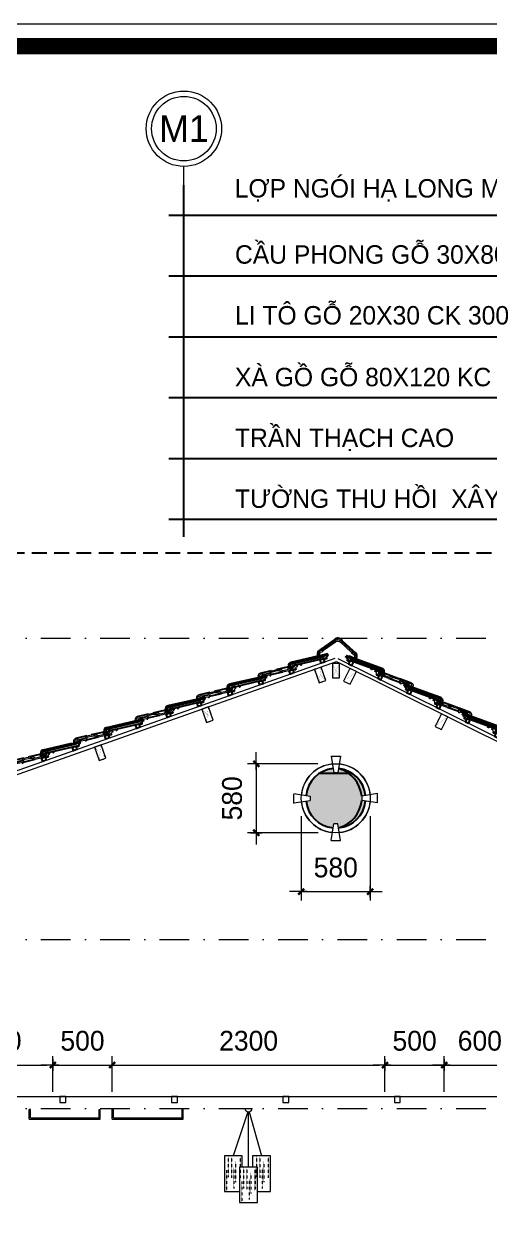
# Model space of a CAD drawing. Header units: millimetres. Extents: x 615730 to 2792744, y 139412 to 597571.
# Drawn here: x 811604 to 815530, y 294070 to 304290 of the extents above; entities that cross this region are included whole.
import ezdxf
from ezdxf.enums import TextEntityAlignment as Align

# ---------------------------------------------------------------- set-up
doc = ezdxf.new("R2010")
doc.units = ezdxf.units.MM
doc.header["$MEASUREMENT"] = 0
doc.header["$PDMODE"] = 34
for name, pattern in [('DASHDOT', [1, 0.5, -0.25, 0, -0.25]), ('DOT2', [0.125, 0, -0.125]), ('HIDDEN2', [0.1875, 0.125, -0.0625])]:
    doc.linetypes.add(name, pattern=pattern)
doc.layers.get('0').update_dxf_attribs({"lineweight": 5})
for name, color, linetype, lineweight in [('4', 4, 'Continuous', 18), ('B', 4, 'Continuous', 18), ('HATCH', 42, 'Continuous', 5), ('KITCHEN', 4, 'Continuous', 20), ('KT', 148, 'Continuous', 18), ('manh', 252, 'Continuous', 5), ('NetNho', 250, 'Continuous', 13), ('Sieu manh', 155, 'Continuous', 5), ('thay', 7, 'Continuous', 15), ('TIM TRUC', 149, 'DASHDOT', 9), ('VLIEU', 250, 'Continuous', 9)]:
    doc.layers.add(name, color=color, linetype=linetype, lineweight=lineweight)
for name, color, linetype in [('5', 42, 'Continuous'), ('7', 7, 'Continuous'), ('8', 8, 'Continuous'), ('CUADI', 40, 'Continuous'), ('DO', 1, 'Continuous'), ('H', 252, 'Continuous'), ('KICH THUOC', 148, 'Continuous'), ('NET MANH', 252, 'Continuous'), ('noi that', 29, 'Continuous'), ('TEXT', 2, 'Continuous'), ('thaydam', 42, 'Continuous')]:
    doc.layers.add(name, color=color, linetype=linetype)
doc.styles.add('CHUHOA', font='')
doc.styles.add('Ghi chu', font='')
doc.styles.add('VNI-AVO', font='vni-roms.shx')
doc.styles.get('CHUHOA').set_extended_font_data('.VnAvantH')
doc.styles.get('Ghi chu').set_extended_font_data('.VnAvantH')
doc.dimstyles.new('1-50b', dxfattribs={"dimtxt": 167, "dimasz": 50, "dimexe": 75, "dimexo": 150, "dimgap": 120, "dimtad": 1, "dimdec": 0, "dimzin": 12, "dimtxsty": 'VNI-AVO', "dimblk": ']', "dimcen": 0, "dimdle": 50, "dimclrd": 252, "dimclre": 252, "dimclrt": 2, "dimadec": 0, "dimazin": 0, "dimtfac": 1, "dimtdec": 0, "dimtix": 1, "dimtmove": 2, "dimatfit": 0, "dimldrblk": 'OPEN90', "dimfxl": 1, "dimlwd": -1, "dimlwe": -1, "dimarcsym": 0})

# ---------------------------------------------------------------- blocks, each defined once
blk = doc.blocks.new('A$C4A1B06D1')
at = {"layer": 'manh'}
blk.add_line((174, 895), (234, 895), dxfattribs=at)
for points in [[(0, 495), (0, 195), (129, 195)], [(150, 400), (150, 495), (0, 495)], [(238, 495), (238, 400)], [(279, 195), (388, 195), (388, 495), (238, 495)], [(129, 400), (129, 100), (279, 100), (279, 400), (129, 400)]]:
    blk.add_lwpolyline(points, dxfattribs=at)
blk.add_arc((204, 895), 30, 180, 0, dxfattribs=at)
at = {"layer": 'Sieu manh', "linetype": 'DOT2', "ltscale": 0.5}
for p, q in [((33, 488), (33, 315)), ((60, 481), (60, 309)), ((95, 446), (95, 273)), ((132, 483), (132, 310)), ((272, 488), (272, 315)), ((298, 481), (298, 309)), ((334, 446), (334, 273)), ((370, 483), (370, 310)), ((18, 373), (18, 200)), ((80, 392), (80, 220)), ((162, 393), (162, 220)), ((189, 386), (189, 214)), ((224, 351), (224, 178)), ((256, 373), (256, 200)), ((261, 388), (261, 215)), ((318, 392), (318, 220)), ((147, 278), (147, 105)), ((209, 297), (209, 125))]:
    blk.add_line(p, q, dxfattribs=at)
at = {"layer": 'Sieu manh'}
for points in [[(197, 866), (75, 495)], [(204, 400), (204, 865)], [(210, 866), (313, 495)]]:
    blk.add_lwpolyline(points, dxfattribs=at)
blk = doc.blocks.new('NGOI-TAY')
at = {"layer": '4'}
blk.add_line((-73903, 12424), (-73819, 12457), dxfattribs=at)
for points in [[(-73990, 12400), (-73962, 12411, -0.176175), (-73904, 12412), (-73811, 12449, -0.414214), (-73810, 12452), (-73802, 12455, -0.327197), (-73788, 12474), (-73791, 12481), (-73792, 12481), (-73795, 12488), (-73798, 12486, 0.414214), (-73801, 12480, -1), (-73806, 12478, 0.783018), (-73815, 12477), (-73819, 12457)], [(-74056, 12363, 0.03122), (-74078, 12371, 0.652394), (-74105, 12339), (-74106, 12338), (-74104, 12334, -0.414214), (-74102, 12333, 0.414214), (-74100, 12332), (-74095, 12334, 0.414214), (-74094, 12336), (-74097, 12345, -0.58715), (-74080, 12361, -0.037186), (-74057, 12352), (-74015, 12368, -0.414214), (-74009, 12366, 0.414214), (-74002, 12363, 0.414214), (-74000, 12369, -0.162278), (-74000, 12385), (-73998, 12392, -0.162278), (-73990, 12400)], [(-74014, 12380), (-74003, 12406), (-73966, 12420, -0.162278), (-73903, 12424, -3.222119)]]:
    blk.add_lwpolyline(points, format="xyb", dxfattribs=at)
blk.add_lwpolyline([(-74014, 12380), (-74056, 12363)], dxfattribs=at)
at = {"layer": '5'}
for p, q in [((-73621, 12589), (-73849, 12499)), ((-73580, 12594), (-73845, 12490)), ((-73583, 12588), (-73845, 12485)), ((-73826, 12476), (-73581, 12573)), ((-73597, 12599), (-73609, 12595)), ((-73603, 12594), (-73551, 12614)), ((-73567, 12580), (-73560, 12583)), ((-73546, 12602), (-73551, 12614)), ((-73856, 12451), (-73859, 12484)), ((-73846, 12449), (-73849, 12485)), ((-74003, 12406), (-74092, 12370)), ((-74060, 12365), (-74013, 12384)), ((-74001, 12374), (-73904, 12412)), ((-73862, 12467), (-73863, 12467)), ((-73857, 12451), (-73863, 12467)), ((-73856, 12451), (-73862, 12467)), ((-73856, 12451), (-73857, 12451)), ((-73857, 12451), (-73855, 12446)), ((-73851, 12445), (-73847, 12446))]:
    blk.add_line(p, q, dxfattribs=at)
for points in [[(-73855, 12495), (-73603, 12594, 0.414214), (-73602, 12595, -0.414214), (-73602, 12597)], [(-73571, 12610), (-73597, 12599, 1)], [(-73560, 12583), (-73558, 12577, -0.414214), (-73559, 12573), (-73573, 12568, -0.300021), (-73577, 12569), (-73581, 12573)], [(-73568, 12577), (-73569, 12572, -0.31059), (-73571, 12569, -1.592487)], [(-73847, 12446), (-73834, 12451, 0.306678), (-73831, 12456), (-73829, 12472, -0.306678), (-73826, 12476)], [(-73846, 12449, -0.25674), (-73829, 12470)], [(-73802, 12455), (-73800, 12449, -0.414214), (-73802, 12445), (-73816, 12440, -0.300021), (-73819, 12440), (-73823, 12444)]]:
    blk.add_lwpolyline(points, format="xyb", dxfattribs=at)
for points in [[(-73552, 12616), (-73602, 12597)], [(-73597, 12599), (-73571, 12610)], [(-73570, 12609), (-73566, 12600), (-73580, 12594), (-73583, 12588)], [(-73798, 12486), (-73828, 12474)], [(-73864, 12460), (-73966, 12420)], [(-73868, 12459), (-73864, 12439)]]:
    blk.add_lwpolyline(points, dxfattribs=at)
for centre, radius, start, end in [((-73567, 12578), 2, 111.4771, 201.4771), ((-73540, 12583), 20.2, 108.2652, 180.7368), ((-73842, 12477), 23, 114.3308, 206.1105), ((-73844, 12485), 15, 111.4771, 186.7336), ((-73844, 12485), 5, 111.4771, 186.7336), ((-73843, 12480), 5, 111.4771, 186.7336), ((-73771, 12492), 5, 21.4771, 111.4771), ((-73762, 12496), 5, 201.4771, 291.4771), ((-73762, 12496), 5, 291.4771, 21.4771), ((-73734, 12507), 25, 189.9402, 201.4771), ((-73855, 12445), 1, 21.4771, 111.4771), ((-73852, 12446), 2, 201.4771, 291.4771), ((-73848, 12448), 2, 291.4771, 21.4771)]:
    blk.add_arc(centre, radius, start, end, dxfattribs=at)
at = {"layer": '7'}
for points in [[(-73609, 12558), (-73582, 12572), (-73568, 12545), (-73595, 12531)], [(-73852, 12429), (-73825, 12443), (-73811, 12417), (-73838, 12402)]]:
    blk.add_lwpolyline(points, close=True, dxfattribs=at)
blk = doc.blocks.new(']')
for p, q in [((1, 0), (-1, 0)), ((0, 1), (0, -1))]:
    blk.add_line(p, q)
at = {"color": 9, "const_width": 0.4}
blk.add_lwpolyline([(-0.51, -0.51), (0.51, 0.51)], dxfattribs=at)
blk = doc.blocks.new('*D493')
at = {"layer": 'DEFPOINTS', "color": 0, "ltscale": 10, "transparency": 16777216}
for p in [(811845, 295510), (810945, 295309), (811845, 295135)]:
    blk.add_point(p, dxfattribs=at)
at = {"layer": 'KT', "color": 252, "ltscale": 10, "transparency": 16777216}
for p, q in [((810945, 295459), (810945, 295585)), ((811845, 295285), (811845, 295585)), ((810995, 295510), (811795, 295510))]:
    blk.add_line(p, q, dxfattribs=at)
at = {"layer": 'KT', "color": 252, "ltscale": 10, "transparency": 16777216, "xscale": 50, "yscale": 50, "zscale": 50, "rotation": 180}
blk.add_blockref(']', (810945, 295510), dxfattribs=at)
at = {"layer": 'KT', "color": 252, "ltscale": 10, "transparency": 16777216, "xscale": 50, "yscale": 50, "zscale": 50}
blk.add_blockref(']', (811845, 295510), dxfattribs=at)
at = {"layer": 'KT', "color": 2, "ltscale": 10, "transparency": 16777216, "insert": (811395, 295714), "char_height": 167, "attachment_point": 5, "style": 'VNI-AVO'}
blk.add_mtext('900', dxfattribs=at)
blk = doc.blocks.new('_Open90')
at = {"color": 0, "linetype": 'ByBlock', "lineweight": -2}
for p, q in [((0, 0), (-1, 0)), ((-0.5, 0.5), (0, 0)), ((0, 0), (-0.5, -0.5))]:
    blk.add_line(p, q, dxfattribs=at)
blk = doc.blocks.new('*D494')
at = {"layer": 'DEFPOINTS', "color": 0, "ltscale": 10, "transparency": 16777216}
for p in [(812345, 295510), (811845, 295135), (812345, 295135)]:
    blk.add_point(p, dxfattribs=at)
at = {"layer": 'KT', "color": 252, "ltscale": 10, "transparency": 16777216}
for p, q in [((811845, 295285), (811845, 295585)), ((812345, 295285), (812345, 295585)), ((811795, 295510), (811745, 295510)), ((811845, 295510), (812345, 295510)), ((812395, 295510), (812445, 295510))]:
    blk.add_line(p, q, dxfattribs=at)
at = {"layer": 'KT', "color": 252, "ltscale": 10, "transparency": 16777216, "xscale": 50, "yscale": 50, "zscale": 50}
blk.add_blockref(']', (811845, 295510), dxfattribs=at)
at = {"layer": 'KT', "color": 252, "ltscale": 10, "transparency": 16777216, "xscale": 50, "yscale": 50, "zscale": 50, "rotation": 180}
blk.add_blockref(']', (812345, 295510), dxfattribs=at)
at = {"layer": 'KT', "color": 2, "ltscale": 10, "transparency": 16777216, "insert": (812095, 295714), "char_height": 167, "attachment_point": 5, "style": 'VNI-AVO'}
blk.add_mtext('500', dxfattribs=at)
blk = doc.blocks.new('*D495')
at = {"layer": 'DEFPOINTS', "color": 0, "ltscale": 10, "transparency": 16777216}
for p in [(814646, 295510), (812345, 295135), (814646, 295135)]:
    blk.add_point(p, dxfattribs=at)
at = {"layer": 'KT', "color": 252, "ltscale": 10, "transparency": 16777216}
for p, q in [((812345, 295285), (812345, 295585)), ((814646, 295285), (814646, 295585)), ((812395, 295510), (814596, 295510))]:
    blk.add_line(p, q, dxfattribs=at)
at = {"layer": 'KT', "color": 252, "ltscale": 10, "transparency": 16777216, "xscale": 50, "yscale": 50, "zscale": 50, "rotation": 180}
blk.add_blockref(']', (812345, 295510), dxfattribs=at)
at = {"layer": 'KT', "color": 252, "ltscale": 10, "transparency": 16777216, "xscale": 50, "yscale": 50, "zscale": 50}
blk.add_blockref(']', (814646, 295510), dxfattribs=at)
at = {"layer": 'KT', "color": 2, "ltscale": 10, "transparency": 16777216, "insert": (813496, 295714), "char_height": 167, "attachment_point": 5, "style": 'VNI-AVO'}
blk.add_mtext('2300', dxfattribs=at)
blk = doc.blocks.new('*D496')
at = {"layer": 'DEFPOINTS', "color": 0, "ltscale": 10, "transparency": 16777216}
for p in [(815146, 295510), (814646, 295135), (815146, 295135)]:
    blk.add_point(p, dxfattribs=at)
at = {"layer": 'KT', "color": 252, "ltscale": 10, "transparency": 16777216}
for p, q in [((814646, 295285), (814646, 295585)), ((815146, 295285), (815146, 295585)), ((814596, 295510), (814546, 295510)), ((814646, 295510), (815146, 295510)), ((815196, 295510), (815246, 295510))]:
    blk.add_line(p, q, dxfattribs=at)
at = {"layer": 'KT', "color": 252, "ltscale": 10, "transparency": 16777216, "xscale": 50, "yscale": 50, "zscale": 50}
blk.add_blockref(']', (814646, 295510), dxfattribs=at)
at = {"layer": 'KT', "color": 252, "ltscale": 10, "transparency": 16777216, "xscale": 50, "yscale": 50, "zscale": 50, "rotation": 180}
blk.add_blockref(']', (815146, 295510), dxfattribs=at)
at = {"layer": 'KT', "color": 2, "ltscale": 10, "transparency": 16777216, "insert": (814896, 295714), "char_height": 167, "attachment_point": 5, "style": 'VNI-AVO'}
blk.add_mtext('500', dxfattribs=at)
blk = doc.blocks.new('*D497')
at = {"layer": 'DEFPOINTS', "color": 0, "ltscale": 10, "transparency": 16777216}
for p in [(815746, 295510), (815146, 295135), (815746, 295135)]:
    blk.add_point(p, dxfattribs=at)
at = {"layer": 'KT', "color": 252, "ltscale": 10, "transparency": 16777216}
for p, q in [((815146, 295285), (815146, 295585)), ((815746, 295285), (815746, 295585)), ((815096, 295510), (815046, 295510)), ((815146, 295510), (815746, 295510)), ((815796, 295510), (815846, 295510))]:
    blk.add_line(p, q, dxfattribs=at)
at = {"layer": 'KT', "color": 252, "ltscale": 10, "transparency": 16777216, "xscale": 50, "yscale": 50, "zscale": 50}
blk.add_blockref(']', (815146, 295510), dxfattribs=at)
at = {"layer": 'KT', "color": 252, "ltscale": 10, "transparency": 16777216, "xscale": 50, "yscale": 50, "zscale": 50, "rotation": 180}
blk.add_blockref(']', (815746, 295510), dxfattribs=at)
at = {"layer": 'KT', "color": 2, "ltscale": 10, "transparency": 16777216, "insert": (815446, 295714), "char_height": 167, "attachment_point": 5, "style": 'VNI-AVO'}
blk.add_mtext('600', dxfattribs=at)
blk = doc.blocks.new('*D509')
at = {"layer": 'DEFPOINTS', "color": 0, "ltscale": 10, "transparency": 16777216}
for p in [(813940, 297761), (814521, 297760), (814521, 296973)]:
    blk.add_point(p, dxfattribs=at)
at = {"layer": 'KT', "color": 252, "ltscale": 10, "transparency": 16777216}
for p, q in [((813940, 297611), (813940, 296898)), ((814521, 297610), (814521, 296898)), ((813890, 296973), (813840, 296973)), ((813940, 296973), (814521, 296973)), ((814571, 296973), (814621, 296973))]:
    blk.add_line(p, q, dxfattribs=at)
at = {"layer": 'KT', "color": 252, "ltscale": 10, "transparency": 16777216, "xscale": 50, "yscale": 50, "zscale": 50}
blk.add_blockref(']', (813940, 296973), dxfattribs=at)
at = {"layer": 'KT', "color": 252, "ltscale": 10, "transparency": 16777216, "xscale": 50, "yscale": 50, "zscale": 50, "rotation": 180}
blk.add_blockref(']', (814521, 296973), dxfattribs=at)
at = {"layer": 'KT', "color": 2, "ltscale": 10, "transparency": 16777216, "insert": (814231, 297176), "char_height": 167, "attachment_point": 5, "style": 'VNI-AVO'}
blk.add_mtext('580', dxfattribs=at)
blk = doc.blocks.new('*D510')
at = {"layer": 'DEFPOINTS', "color": 0, "ltscale": 10, "transparency": 16777216}
for p in [(814231, 298050), (813561, 297470), (814232, 297470)]:
    blk.add_point(p, dxfattribs=at)
at = {"layer": 'KT', "color": 252, "ltscale": 10, "transparency": 16777216}
for p, q in [((813561, 298100), (813561, 298150)), ((814081, 298050), (813486, 298050)), ((813561, 298050), (813561, 297470)), ((814082, 297470), (813486, 297470)), ((813561, 297420), (813561, 297370))]:
    blk.add_line(p, q, dxfattribs=at)
at = {"layer": 'KT', "color": 252, "ltscale": 10, "transparency": 16777216, "xscale": 50, "yscale": 50, "zscale": 50}
for p, rotation in [((813561, 298050), 270), ((813561, 297470), 90)]:
    blk.add_blockref(']', p, dxfattribs=dict(at, rotation=rotation))
at = {"layer": 'KT', "color": 2, "ltscale": 10, "transparency": 16777216, "insert": (813357, 297760), "char_height": 167, "attachment_point": 5, "rotation": 90, "style": 'VNI-AVO'}
blk.add_mtext('580', dxfattribs=at)
blk = doc.blocks.new('Ghi chu vat lieu')
blk.add_circle((0, 700), 300)
at = {"layer": 'HATCH'}
blk.add_circle((0, 700), 350, dxfattribs=at)
at = {"layer": 'thay'}
blk.add_line((0, 0), (0, 350), dxfattribs=at)
at = {"layer": 'TEXT', "style": 'Ghi chu', "width": 1.961742}
blk.add_attdef('TRUC', text='', height=300, dxfattribs=at).set_placement((-295, 550), (295, 550), align=Align.FIT)
blk = doc.blocks.new('cvc')
at = {"layer": 'DO'}
blk.add_line((812950, 299967), (812950, 302932), dxfattribs=at)
at = {"layer": 'KICH THUOC'}
for p, q in [((812822, 302680), (816353, 302680)), ((812822, 302167), (816353, 302167)), ((812822, 301654), (816353, 301654)), ((812822, 301141), (816353, 301141)), ((812822, 300628), (816353, 300628)), ((812822, 300115), (816353, 300115))]:
    blk.add_line(p, q, dxfattribs=at)
at = {"layer": 'thaydam', "linetype": 'HIDDEN2', "ltscale": 1000}
blk.add_line((797794, 299831), (824797, 299831), dxfattribs=at)
at = {"layer": 'thay'}
ref = blk.add_blockref('Ghi chu vat lieu', (812950, 302773), dxfattribs=dict(at, xscale=0.9082386168447556, yscale=0.9082386168447556, zscale=0.9082386168447556))
ref.add_attrib('TRUC', 'M1', dxfattribs={"layer": 'TEXT', "height": 225, "style": 'Ghi chu'}).set_placement((812950, 303409), align=Align.MIDDLE_CENTER)
at = {"layer": 'TEXT', "style": 'CHUHOA'}
for s, p in [('lîp ngãi h¹ long mµu ®á', (813379, 302828)), ('CÇU PHONG Gç 30X80 CK 300', (813381, 302270)), ('LI T¤ Gç 20X30 CK 300', (813381, 301757)), ('Xµ Gå Gç 80X120 KC 900', (813381, 301236)), ('trÇn th¹ch cao', (813381, 300723)), ('T¦êNG THU HåI  X¢Y G¹CH', (813381, 300210))]:
    blk.add_text(s, height=155.52, dxfattribs=at).set_placement(p)

msp = doc.modelspace()

# ---------------------------------------------------------------- hatches: boundary and pattern name
at = {"layer": 'H', "ltscale": 10}
h = msp.add_hatch(color=253, dxfattribs=at)
h.set_gradient(color1=(173, 167, 159), color2=(173, 167, 159), one_color=1, tint=0.65)
h.paths.add_polyline_path([(813981.5, 297737.4), (814016.3, 297742.7), (814016.3, 297778.4), (813981.6, 297784.1, -0.3606447), (814208.3, 298010.5), (814213.5, 297976.5), (814249.2, 297976.5), (814254.7, 298010.5, -0.3110119), (814449.6, 297778.4), (814449.6, 297743, -0.3113866), (814254.7, 297510.6), (814249.2, 297544.6), (814213.5, 297544.6), (814208.3, 297510.6, -0.3610973)])
h = msp.add_hatch(color=253, dxfattribs=at)
h.set_gradient(color1=(173, 167, 159), color2=(173, 167, 159), one_color=1, tint=0.65)
h.paths.add_polyline_path([(814254.7, 298010.5, -0.3611147), (814481.5, 297783.6), (814449.6, 297778.4, 0.3110119)])
h.paths.add_polyline_path([(814449.6, 297742.7), (814481.5, 297737.9, -0.3615305), (814254.7, 297510.6, 0.3111168)])

# ---------------------------------------------------------------- linework, layer by layer
at = {"layer": '4', "extrusion": (1.73779e-06, -6.03038e-08, 1), "elevation": 1}
msp.add_lwpolyline([(814090.9, 298961), (814098.4, 298963.6, 0.4142136), (814099.5, 298966.2, -0.5725124), (814112.3, 298997.1, 0.2119494), (814127.2, 299009.3), (814228.8, 299079, -0.4144824), (814271.1, 299076), (814362, 298993, 0.2119494), (814375.1, 298978.8, -0.5725124), (814383.5, 298946.4, 0.4142136), (814384.3, 298943.7), (814391.3, 298940.1, 0.5517887), (814378.6, 298988.2, -0.2349618), (814371.1, 298997.9), (814278.7, 299082.6, 0.4144824), (814222.2, 299086.5), (814119, 299015.4, -0.2349618), (814110.2, 299006.9, 0.5517887)], format="xyb", close=True, dxfattribs=at)
at = {"layer": '8', "extrusion": (1.73779e-06, -6.03038e-08, 1), "elevation": 1}
msp.add_lwpolyline([(814386.5, 298942.6, 0.647746), (814398.6, 298933.3, 0.5439472), (814382.5, 298997.5, -0.3613712), (814381, 299002), (814286, 299089.4, 0.5532969), (814215.8, 299094.3), (814109.6, 299020.9, -0.3613712), (814107.6, 299016.6, 0.5439472), (814082.7, 298955.2, 0.647746), (814096, 298962.8, 0.5171482)], format="xyb", dxfattribs=at)
at = {"layer": 'B'}
for points, elevation in [([(814090.9, 298734.7), (814147.5, 298754.7), (814107.5, 298867.8), (814051, 298847.8)], -0.2), ([(814297.7, 298748.7), (814351.4, 298722), (814404.7, 298829.5), (814351, 298856.2)], -0.4), ([(813140.4, 298398.8), (813196.9, 298418.8), (813156.9, 298532), (813100.4, 298512)], -0.1), ([(815068.2, 298366.7), (815121.9, 298340), (815175.2, 298447.5), (815121.5, 298474.2)], -0.4), ([(812235.4, 298079.1), (812292, 298099.1), (812252, 298212.2), (812195.4, 298192.2)], -0.1)]:
    msp.add_lwpolyline(points, close=True, dxfattribs=dict(at, elevation=elevation))
msp.add_lwpolyline([(814202.2, 298776.7), (814262.2, 298776.7), (814262.2, 298896.7), (814202.2, 298896.7)], close=True, dxfattribs=at)
at = {"layer": 'CUADI'}
for centre, radius, start, end in [((814231.5, 297760.6), 251, 95.29806, 174.62434), ((814231.5, 297760.6), 251, 5.26932, 84.69091), ((814183.6, 297753), 267.2, 5.45447, 74.55974), ((814231.5, 297760.6), 251, 185.28389, 264.70194), ((814183.7, 297768), 267.1, 285.43335, 354.56054), ((814231.5, 297760.6), 251, 275.30909, 354.81496)]:
    msp.add_arc(centre, radius, start, end, dxfattribs=at)
at = {"layer": 'H', "const_width": 138.2}
msp.add_lwpolyline([(797794.4, 285120.6), (824797.2, 285120.6), (824797.2, 304105.6), (797794.4, 304105.6)], close=True, dxfattribs=at)
at = {"layer": 'HATCH'}
for p, q in [((811645.3, 295054.9), (811645.3, 295135)), ((811645.3, 295054.9), (811645.3, 295135)), ((811655.3, 295135), (811645.3, 295135)), ((811645.3, 295054.9), (812245.3, 295054.9)), ((811655.3, 295064.9), (811655.3, 295135)), ((811655.3, 295064.9), (812235.3, 295064.9)), ((812235.3, 295064.9), (812235.3, 295135)), ((812235.3, 295135), (812245.3, 295135)), ((812245.3, 295054.9), (812245.3, 295135)), ((812345.3, 295054.9), (812345.3, 295135)), ((812345.3, 295054.9), (812345.3, 295135)), ((812355.3, 295135), (812345.3, 295135)), ((812345.3, 295054.9), (812945.3, 295054.9)), ((812355.3, 295064.9), (812355.3, 295135)), ((812355.3, 295064.9), (812935.3, 295064.9)), ((812935.3, 295064.9), (812935.3, 295135)), ((812935.3, 295135), (812945.3, 295135)), ((812945.3, 295054.9), (812945.3, 295135))]:
    msp.add_line(p, q, dxfattribs=at)
msp.add_circle((814231.5, 297760.6), 291, dxfattribs=at)
at = {"layer": 'KITCHEN'}
for p, q in [((814192.3, 298116.1), (814272, 298116.1)), ((814192.3, 298116.1), (814213.5, 297976.5)), ((814272, 298116.1), (814249.2, 297976.5)), ((814249.2, 297976.5), (814213.5, 297976.5)), ((813876.7, 297801.2), (814016.3, 297778.4)), ((813876.7, 297716.8), (813876.7, 297796.6)), ((813876.7, 297721.5), (814016.3, 297742.7)), ((814016.3, 297778.4), (814016.3, 297742.7)), ((814583.7, 297800.3), (814449.6, 297778.4)), ((814449.6, 297778.4), (814449.6, 297742.7)), ((814583.7, 297722.4), (814449.6, 297742.7)), ((814583.7, 297722.4), (814583.7, 297800.3)), ((814192.3, 297405), (814213.5, 297544.6)), ((814249.2, 297544.6), (814213.5, 297544.6)), ((814272, 297405), (814249.2, 297544.6)), ((814192.3, 297405), (814272, 297405))]:
    msp.add_line(p, q, dxfattribs=at)
for start, end in [(95.75705, 174.08602), (5.82232, 84.1434), (185.74484, 264.24295), (275.8566, 354.34039)]:
    msp.add_arc((814231.5, 297760.6), 291, start, end, dxfattribs=at)
at = {"layer": 'NET MANH'}
msp.add_line((814094.7, 297971), (814368.3, 297971), dxfattribs=at)
at = {"layer": 'noi that', "ltscale": 10, "const_width": 1}
for points in [[(810945.3, 295165), (822045.4, 295164.9)], [(810945.3, 295145), (822045.4, 295144.9)]]:
    msp.add_lwpolyline(points, dxfattribs=at)
at = {"layer": 'thay'}
for p, q in [((804845.8, 295627.4, -0.1), (814226, 298941.5, -0.4)), ((814249.3, 298940.1, -0.4), (819998.1, 296089.8, -0.1)), ((804845.8, 295595.6, -0.1), (814236, 298913.2, -0.4)), ((814236, 298913.2, -0.4), (820247, 295932.9, -0.1))]:
    msp.add_line(p, q, dxfattribs=at)
at = {"layer": 'thay', "linetype": 'Continuous'}
msp.add_lwpolyline([(797610, 284936.3), (824981.6, 284936.3), (824981.6, 304289.9), (797610, 304289.9)], close=True, dxfattribs=at)
at = {"layer": 'thay'}
for points, elevation in [([(811905.3, 295195.1), (811955.3, 295195.1), (811955.3, 295245.1), (811905.3, 295245.1)], 199.5), ([(812845.3, 295195.1), (812895.3, 295195.1), (812895.3, 295245.1), (812845.3, 295245.1)], 199.5), ([(813785.3, 295195.1), (813835.3, 295195.1), (813835.3, 295245.1), (813785.3, 295245.1)], 199.5), ([(814725.3, 295195.1), (814775.3, 295195.1), (814775.3, 295245.1), (814725.3, 295245.1)], 398.9)]:
    msp.add_lwpolyline(points, close=True, dxfattribs=dict(at, elevation=elevation))
at = {"layer": 'TIM TRUC', "ltscale": 500}
for p, q in [((798742.1, 299111.3), (824133, 299111.3)), ((798742.1, 296570.5), (824133, 296570.5)), ((798742.1, 295144.9), (824133, 295144.9))]:
    msp.add_line(p, q, dxfattribs=at)
at = {"layer": 'TIM TRUC', "ltscale": 50}
for points, elevation in [([(814090.9, 298734.7), (814147.5, 298754.7), (814107.5, 298867.8), (814051, 298847.8)], -0.1), ([(813140.4, 298398.8), (813196.9, 298418.8), (813156.9, 298532), (813100.4, 298512)], -0.1), ([(815068.2, 298366.7), (815121.9, 298340), (815175.2, 298447.5), (815121.5, 298474.2)], -0.4), ([(812235.4, 298079.1), (812292, 298099.1), (812252, 298212.2), (812195.4, 298192.2)], -0.1)]:
    msp.add_lwpolyline(points, close=True, dxfattribs=dict(at, elevation=elevation))
at = {"layer": 'VLIEU'}
msp.add_line((810945.3, 295245.1, -0.3), (822045.4, 295245.1), dxfattribs=at)
at = {"layer": 'VLIEU', "ltscale": 10, "const_width": 1}
for points, elevation in [([(814051, 298847.8), (814147.5, 298754.7)], -0.1), ([(814090.9, 298734.7), (814107.5, 298867.8)], -0.1), ([(814297.7, 298748.7), (814404.7, 298829.5)], -0.4), ([(814351, 298856.2), (814351.4, 298722)], -0.4), ([(815068.2, 298366.7), (815175.2, 298447.5)], -0.4), ([(815121.5, 298474.2), (815121.9, 298340)], -0.4)]:
    msp.add_lwpolyline(points, dxfattribs=dict(at, elevation=elevation))
for points in [[(814202.2, 298896.7), (814262.2, 298776.7)], [(814202.2, 298776.7), (814262.2, 298896.7)], [(813140.4, 298398.8), (813156.9, 298532)], [(813100.4, 298512), (813196.9, 298418.8)], [(812195.4, 298192.2), (812292, 298099.1)], [(812235.4, 298079.1), (812252, 298212.2)]]:
    msp.add_lwpolyline(points, dxfattribs=at)

# ---------------------------------------------------------------- block references
at = {"extrusion": (2.78981e-05, 1.30808e-05, 1)}
for p, rotation in [((885055.1, 275665.8, 26.3), 351.5301213007231), ((884536.5, 275482.6, 26.3), 351.5301213007231), ((884017.9, 275299.3, 26.3), 351.5301213007478), ((883499.3, 275116.1, 26.3), 351.5301213007478), ((882966.6, 274927.9, 26.3), 351.5301213007478)]:
    msp.add_blockref('NGOI-TAY', p, dxfattribs=dict(at, rotation=rotation))
at = {"extrusion": (-3.36382e-05, 1.54578e-05, 1), "xscale": -1, "rotation": 1.56154608363039}
for p in [(741139.9, 284349.7, -23.1), (741632.7, 284105.5, -23.1), (742125.4, 283861.2, -23.1)]:
    msp.add_blockref('NGOI-TAY', p, dxfattribs=at)
at = {"layer": 'KT'}
msp.add_blockref('cvc', (0, 0), dxfattribs=at)
at = {"layer": 'NetNho'}
msp.add_blockref('A$C4A1B06D1', (813291.5, 294249.9), dxfattribs=at)

# ---------------------------------------------------------------- dimensions: what is measured, and where the dimension line sits
at = {"layer": 'KT', "ltscale": 10}
dim = msp.add_linear_dim(base=(813560.6, 297469.5), p1=(814231.3, 298049.6), p2=(814231.5, 297469.5), angle=90, dimstyle='1-50b', dxfattribs=at)
dim.commit()
dim.dimension.update_dxf_attribs({"geometry": '*D510', "text_midpoint": (813357.1, 297759.6)})
for base, p1, p2, picture, middle in [((814520.6, 296972.6), (813940.5, 297760.6), (814520.6, 297760.3), '*D509', (814230.5, 297176.1)), ((811845.3, 295510.3), (810945.3, 295309.2), (811845.3, 295135), '*D493', (811395.3, 295713.8)), ((812345.3, 295510.3), (811845.3, 295135), (812345.3, 295134.9), '*D494', (812095.3, 295713.8)), ((814645.7567, 295510.2631), (812345.2694, 295134.9482), (814645.7567, 295134.9491), '*D495', (813495.513, 295713.7631)), ((815145.8, 295510.3), (814645.8, 295134.9), (815145.8, 295134.9), '*D496', (814895.8, 295713.8)), ((815745.6, 295510.3), (815145.8, 295134.9), (815745.6, 295134.9), '*D497', (815445.7, 295713.8))]:
    dim = msp.add_linear_dim(base=base, p1=p1, p2=p2, dimstyle='1-50b', dxfattribs=at)
    dim.commit()
    dim.dimension.update_dxf_attribs({"geometry": picture, "text_midpoint": middle})

doc.saveas('drawing.dxf')
